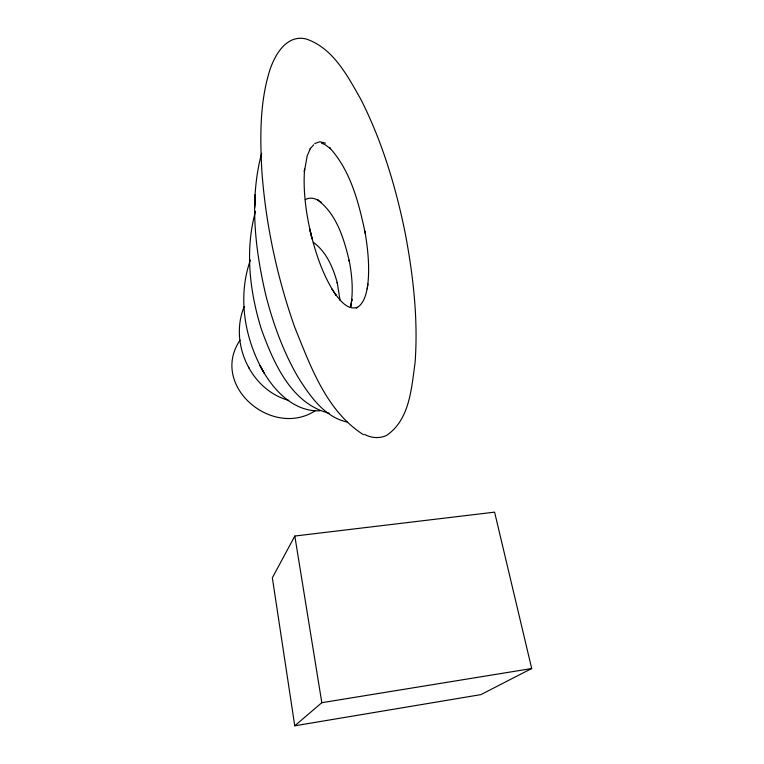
<?xml version="1.0" encoding="UTF-8"?>
<svg xmlns="http://www.w3.org/2000/svg" width="764" height="764" viewBox="0 0 764 764"><rect width="100%" height="100%" fill="white"/><g stroke="black" fill="none" stroke-linecap="round" stroke-linejoin="round"><path stroke-width="1.15" d="M347.257 422.062C324.471 417.125 310.127 396.239 298.399 377.76C283.568 352.433 273.455 324.643 266.092 296.308C255.119 249.818 249.15 200.111 261.622 153.316M254.804 205.373L255.147 194.801L254.718 207.627M367.226 288.935C370.12 269.721 368.105 250.143 364.886 231.1L365.278 233.335C358.879 203.253 350.953 171.165 329.723 147.834L330.573 148.674L324.604 144.358L321.587 143.269M351.526 301.684L351.879 299.249L350.762 306.603C353.445 291.208 352.108 275.393 349.119 260.152L349.492 261.89C344.144 239.476 337.029 214.331 317.643 199.967L318.416 200.464C314.529 198.086 309.401 197.15 305.313 199.605M367.923 283.96C366.51 292.688 364.772 303.384 356.31 308.102M350.351 307.5L351.144 304.177M255.558 211.284C244.757 249.876 249.637 291.37 261.345 329.16C273.445 362.556 291.227 403.86 329.15 413.209M244.203 306.622C229.162 342.749 250.525 389.993 288.754 400.412M250.382 260.085C237.241 297.186 244.633 339.655 264.239 373.128L259.941 365.517M310.471 148.292L307.204 155.856L304.358 171.719L304.588 168.882C302.84 192.461 306.44 216.126 312.132 238.97L309.687 228.885C315.217 252.044 322.561 275.317 336.017 295.2L332.063 289.136L332.588 289.948M294.818 536.041L272.347 577.804L294.751 725.8L480.852 694.629L531.706 668.529L494.594 512.147L294.818 536.041L321.816 702.689L294.751 725.8M240.02 340.228C209.355 385.648 272.347 438.842 315.312 410.688M310.069 148.856L313.746 144.759M314.739 143.537L319.935 141.741L325.483 143.135M357.409 307.348C347.84 310.461 340.448 300.796 335.348 294.169M321.816 702.689L531.706 668.529M319.973 410.793C292.536 411.997 271.888 388.446 260.276 366.099M363.454 434.687C326.19 411.042 310.518 366.08 294.656 327.059C276.998 276.835 265.757 224.31 261.861 171.203C260.066 137.386 259.588 102.548 269.893 69.916C275.04 54.397 286.796 34.294 306.068 38.964C333.161 48.008 347.563 75.989 360.78 99.225C382.124 141.311 395.79 186.884 405.178 233.01C413.257 275.594 418.242 319.132 415.091 362.499C411.519 387.873 409.848 419.847 386.412 435.499A23.808 21.325 29.8 0 1 364.504 434.401M320.527 201.944L321.186 202.393L317.643 199.967M313.336 242.331C326.725 252.053 333.362 268.298 337.545 283.769L337.201 282.403L340.056 300.481M248.567 367.217L248.997 368.067"/></g></svg>
